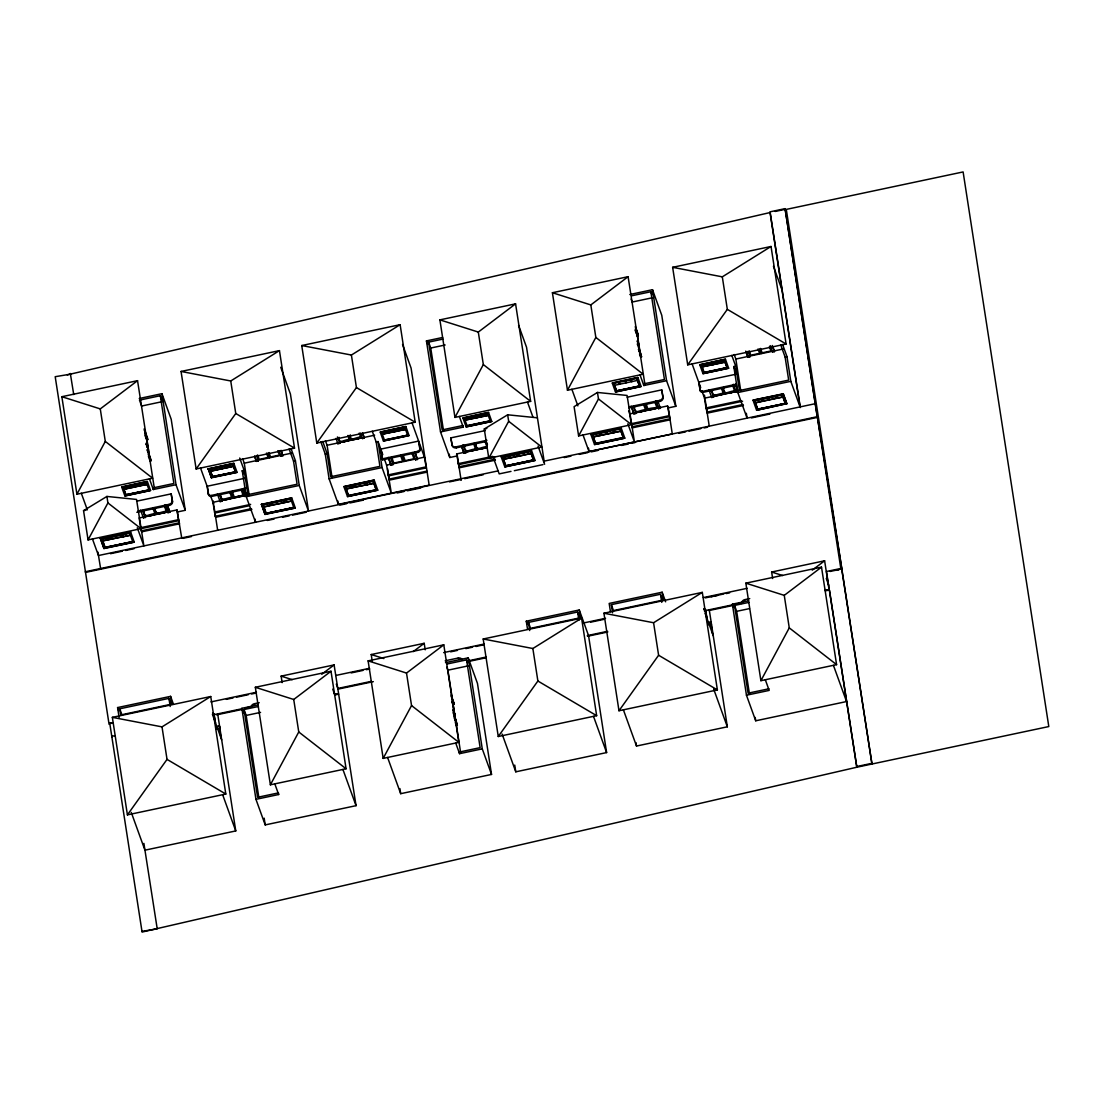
<?xml version="1.0" encoding="UTF-8"?>
<svg xmlns="http://www.w3.org/2000/svg" width="1104" height="1104" viewBox="0 0 1104 1104"><rect width="100%" height="100%" fill="white"/><g stroke="black" fill="none" stroke-linecap="round" stroke-linejoin="round"><path stroke-width="1.5" d="M105.294 441.421L152.614 478.198L76.921 494.233L105.294 441.421L100.271 408.908L137.545 380.673L154.408 488.741M181.718 537.896L176.985 509.924L139.145 517.942L140.65 527.698L141.698 531.824L179.538 523.807L178.848 520.66L88.058 539.911L107.916 502.941L106.909 496.441L136.523 499.436L143.879 545.914L137.296 527.753M454.958 417.409L483.331 364.582L478.308 332.069L515.582 303.848L530.638 401.373L454.958 417.409L439.889 319.87L515.582 303.848M270.383 784.806L298.756 731.98L293.733 699.481L331.007 671.246L346.076 768.77L270.383 784.806L255.328 687.281L331.007 671.246M508.668 421.3L541.788 447.051L488.796 458.27L508.668 421.3L507.661 414.8L537.262 417.795M595.843 337.424L643.163 374.215L567.47 390.25L595.843 337.424L590.819 304.925L628.093 276.69L644.971 384.744M383.171 758.393L411.544 705.566L406.52 673.067L443.794 644.833L458.864 742.357L383.171 758.393L368.115 660.868L443.794 644.833M669.41 416.677L578.62 435.928L598.478 398.958L597.471 392.458L627.072 395.453L632.261 427.841L670.1 419.824L667.547 405.941L635.38 412.758M760.904 680.685L789.263 627.872L784.254 595.36L821.514 567.125L836.584 664.649L760.904 680.685L745.835 583.16L821.514 567.125M196.126 468.979L235.759 413.489L230.736 380.977L279.45 350.617L294.52 448.141L196.126 468.979L181.056 371.455L279.45 350.617M316.793 443.063L356.426 387.559L351.403 355.046L400.131 324.686L415.187 422.211L316.793 443.063L301.737 345.538L400.131 324.686M127.415 814.876L167.035 759.386L162.012 726.874L210.74 696.514L225.809 794.038L127.415 814.876L112.346 717.352L210.74 696.514M687.709 364.844L727.329 309.355L722.306 276.842L771.034 246.482L786.103 344.006L687.709 364.844L672.64 267.32L771.034 246.482M498.263 736.52L537.883 681.016L532.859 648.517L581.587 618.157L596.657 715.682L498.263 736.52L483.193 638.995L581.587 618.157M618.985 710.755L658.605 655.252L653.582 622.739L702.31 592.379L717.379 689.903L618.985 710.755L603.916 613.231L702.31 592.379M321.761 674.268L334.112 664.912L356.04 805.672L265.208 824.909L255.949 799.337L241.886 708.313L258.101 704.876M413.213 651.622L424.198 643.301L425.206 649.814M812.268 570.161L824.619 560.791L829.145 590.06L825.364 590.861L824.909 589.633L829.145 590.06M88.058 539.911L83.545 510.655L106.909 496.441M488.796 458.27L484.283 429.014L507.661 414.8M597.471 392.458L574.094 406.672L578.62 435.928M382.288 458.864L417.823 451.315A2.87 2.415 -19.9 0 0 419.81 448.859L418.623 441.089L380.783 449.107L382.646 459.844L418.181 452.309A2.87 2.415 -19.9 0 0 420.169 449.852L418.982 442.069M67.206 374.863L770.178 212.52L800.303 407.569L790.809 381.335L787 356.661L782.57 344.42M320.836 441.862L325.266 454.103L327.157 453.689L330.731 476.762L379.928 466.343L376.16 441.959L372.283 431.25M800.069 406.907L769.943 211.858L785.068 208.656L840.931 569.264M775.215 211.444L785.317 209.305M109.075 724.307L55.2 376.699L70.573 374.146M76.921 494.233L61.852 396.709L137.545 380.673M567.47 390.25L552.414 292.726L628.093 276.69M139.242 398.503L161.957 393.686L171.203 419.272L185.265 510.296L177.703 511.897M629.804 294.52L652.505 289.703L661.765 315.275L675.827 406.3L668.265 407.9L667.547 405.941M161.915 400.145L160.315 395.715L139.49 400.131L141.629 406.024L162.44 401.621M631.654 295.803L650.863 291.732L651.94 294.685M461.127 480.35L457.346 455.897L449.77 457.511L440.524 431.926L426.448 340.901L442.676 337.465M440.524 431.926L463.225 427.124L462.976 425.495L442.152 429.911L428.6 342.13L443.008 339.08M653.002 297.638L632.192 302.041L631.115 299.087M428.6 342.13L430.739 348.036L445.147 344.986M637.118 334.236L638.071 334.029L638.319 335.657L637.367 335.851M146.818 439.847L147.757 439.64L147.508 438.012L144.182 428.835M146.777 440.261L145.217 435.956M147.95 447.851L146.515 443.518M638.498 343.868L637.463 340.998M148.322 449.59L146.17 443.173M638.871 345.607L637.298 340.777M638.843 346.035L637.408 341.702M640.016 353.611L638.581 349.292M638.457 349.306L641.576 356.785L640.637 356.992L639.533 353.929M148.253 454.517L151.027 460.768L150.075 460.975L148.419 456.38M380.218 431.981L405.858 426.544L409.06 435.556L383.419 440.993L380.259 432.257L405.858 426.544M612.265 382.936L637.905 377.499L641.107 386.51L615.466 391.948L612.306 383.198L637.905 377.499M121.702 486.919L147.343 481.482L150.558 490.493L124.904 495.931L121.744 487.181L147.343 481.482M208.214 468.772L233.855 463.349L237.07 472.36L211.416 477.784L208.214 468.772L211.416 477.784M699.784 364.651L725.438 359.214L728.64 368.225L703 373.663L699.826 364.913L725.438 359.214M208.256 469.048L233.855 463.349M381.722 432.437L404.851 427.538L407.569 435.169L384.44 440.068L381.749 432.644L404.851 427.538M123.22 487.375L146.335 482.476L149.054 490.107L125.939 495.006L123.22 487.375L125.939 495.006M636.898 378.493L613.769 383.392L616.487 391.023L639.616 386.124L636.925 378.686M123.248 487.582L146.211 482.586M209.719 469.241L232.847 464.342L235.566 471.974L212.451 476.873L209.76 469.435L232.847 464.342M701.302 365.107L724.417 360.208L727.136 367.839L704.021 372.738L701.33 365.314L724.417 360.208M340.667 441.752C362.471 434.12 337.341 448.528 339.094 437.336M352.01 439.337C373.828 431.719 348.698 446.126 350.437 434.935M257.632 454.945L259.205 459.361L268.037 457.498L266.464 453.082M268.99 452.543L270.563 456.959L279.395 455.083L277.808 450.68M325.445 440.731L327.088 445.271L374.642 435.197M242.618 458.643L244.26 463.183L291.815 453.109M734.188 354.508L735.83 359.048L783.385 348.974M382.522 434.176L387.987 433.016L387.532 431.416M393.99 431.926L400.366 430.394L399.745 428.669M336.058 438.343L337.852 443.753L339.742 443.339L339.618 442.538M360.608 433.058L362.443 438.536L364.348 438.136L362.554 432.727M637.436 380.425L614.624 385.296M254.734 456.766L256.39 461.362L258.281 460.961L258.157 460.147M279.146 450.68L280.996 456.159L282.886 455.745L281.092 450.349M702.103 366.845L725.121 362.264M745.752 351.113L747.96 357.227L749.864 356.827L749.74 356.012M770.247 345.621L772.565 352.024L774.456 351.624L772.676 346.214M210.588 471.146L233.386 466.316L210.422 471.298M462.921 417.878L488.575 412.454L491.777 421.466L466.136 426.889L462.962 418.154L488.575 412.454M701.965 366.956L724.9 361.974M464.439 418.333L487.554 413.434L490.273 421.066L467.158 425.965L464.467 418.54L487.43 413.558M126.035 494.689L148.833 489.859M616.487 391.023L639.616 386.124M125.897 494.799L149.054 490.107M616.46 390.816L639.575 385.917M726.915 367.591L704.117 372.421L701.482 365.148M212.41 476.666L235.538 471.767M376.16 441.959L378.051 441.559L382.771 454.613M727.108 367.632L704.021 372.738M149.426 478.819L153.304 489.527L176.019 484.711L185.265 510.296M255.01 519.018L255.521 522.261L246.261 496.69L242.245 470.69L244.136 470.29L247.903 494.661L297.1 484.242L293.526 461.168L289.096 448.928M639.989 374.822L643.867 385.531L666.568 380.728L675.827 406.3M746.332 413.255L747.091 418.14L737.831 392.555L733.815 366.556L735.706 366.155L739.473 390.54L788.67 380.107L785.11 357.034L780.68 344.793M211.375 477.521L237.07 472.36M83.545 510.655L86.057 510.117M627.182 397.205L661.738 389.878L663.118 397.495A3.74 3.146 -19.9 0 1 659.957 401.387L629.004 407.942M136.62 501.188L171.175 493.874L172.555 501.478A3.74 3.146 -19.9 0 1 169.395 505.384L136.827 512.284M244.978 478.239L207.124 486.257L208.339 494.026A2.87 2.415 -19.9 0 0 210.947 495.503L246.482 487.996M736.547 374.104L698.708 382.122L700.267 390.871A2.87 2.415 -19.9 0 0 702.875 392.362L736.727 385.199M484.283 429.014L486.809 428.476M485.636 441.628L456.325 447.838A3.74 3.146 -19.9 0 1 452.198 445.492L450.818 437.874L485.374 430.56M628.659 406.962L659.599 400.407A3.74 3.146 -19.9 0 0 662.759 396.502L661.738 389.878M138.097 510.945L169.036 504.39A3.74 3.146 -19.9 0 0 172.196 500.498L171.175 493.874M699.922 389.891A2.87 2.415 -19.9 0 0 702.517 391.382L736.368 384.22M208.311 493.916L208.697 495.006A2.87 2.415 -19.9 0 0 211.292 496.496L245.157 489.334M451.84 444.498A3.74 3.146 -19.9 0 0 455.966 446.858L486.919 440.303M403.057 454.82L405.154 460.672L413.986 458.795L411.889 452.944M234.31 497.214L243.128 495.241L234.31 497.214L232.226 491.363M656.908 407.514C632.758 409.681 666.223 412.689 654.838 401.773M146.183 515.885C168.194 508.489 141.643 523.434 144.1 510.034M157.541 513.484C179.552 506.087 152.987 521.033 155.443 507.633M222.967 499.615C244.964 492.232 218.413 507.178 220.869 493.778M636.746 411.902C658.743 404.506 632.192 419.451 634.648 406.051M714.536 395.494C736.547 388.097 709.982 403.043 712.439 389.643M725.894 393.079C747.891 385.682 721.34 400.642 723.796 387.242M386.593 465.157L424.433 457.153L426.296 467.889L388.456 475.893L386.593 465.157L384.413 459.14M247.489 494.992L212.948 502.306L215.308 516.299L215.666 517.279L251.864 509.606M633.958 413.048L629.708 413.959L628.604 410.936M701.785 390.637L704.518 398.171L737.431 391.202M635.725 412.827L658.426 408.011L656.107 401.621M713.515 396.419L736.216 391.603M388.222 457.415L390.995 465.074L392.886 464.674L392.762 463.859M413.172 452.792L415.587 459.857L417.478 459.457L415.145 452.53M140.608 510.241L143.382 517.886L145.273 517.486L145.148 516.672M165.076 504.68L167.974 512.67L169.864 512.27L167.532 505.342M217.378 493.971L220.151 501.616L222.042 501.216L221.918 500.402M242.438 490.024L244.743 496.414L246.647 496.013L246.523 495.199M631.157 406.244L633.931 413.903L635.821 413.503L635.697 412.689M655.638 400.697L658.536 408.687L660.427 408.287L660.302 407.473M708.961 389.836L711.721 397.495L713.612 397.095L713.488 396.281M733.429 384.289L736.327 392.279L738.217 391.879L735.443 384.233M325.266 454.103L329.089 478.791L382.067 467.558L391.327 493.143L388.456 475.893M246.261 496.69L299.239 485.47L308.499 511.042L290.421 394.018L280.733 367.259M737.831 392.555L790.809 381.335M466.813 451.219C488.824 443.822 462.272 458.767 464.729 445.367M478.17 448.804C500.181 441.407 473.616 456.352 476.072 442.966M495.379 460.161L459.181 467.82L456.628 453.937L487.14 447.479M465.791 452.129L486.878 447.672M461.789 447.092L464.011 453.22L465.902 452.806L465.778 452.005M388.097 474.913L425.951 466.895M140.65 527.698L178.503 519.68L178.848 520.66M214.452 512.063L250.649 504.39M629.956 415.587L631.212 423.715L669.052 415.697M704.518 398.171L706.022 407.928L740.577 400.614M214.811 513.043L249.352 505.729M706.022 407.928L706.381 408.908L742.578 401.249M343.896 486.491L374.173 480.074L377.775 490.176L347.498 496.593L343.937 486.754L374.173 480.074M590.93 434.452L621.207 428.035L624.809 438.15L594.532 444.553L590.971 434.714L621.207 428.035M100.367 538.435L130.645 532.018L134.246 542.133L103.969 548.55L100.367 538.435L103.969 548.55M261.441 504.321L291.718 497.904L295.32 508.006L265.043 514.423L261.441 504.321L265.043 514.423M753.011 400.186L783.288 393.769L786.848 403.609L756.613 410.288L753.011 400.186L783.329 394.045L786.89 403.885M100.409 538.711L130.645 532.018M261.482 504.583L291.718 497.904M345.4 486.947L373.166 481.068L376.271 489.79L348.519 495.668L345.4 486.947L348.519 495.668M345.442 487.14L373.166 481.068M101.885 538.89L129.637 533.011L132.756 541.747L105.004 547.625L101.913 539.097L129.499 533.122M262.945 504.776L290.697 498.898L293.816 507.619L266.064 513.498L262.987 504.97L290.697 498.898M620.186 429.028L592.462 435.114L595.553 443.629L623.305 437.75L620.186 429.028L623.277 437.557M754.529 400.642L782.281 394.763L785.399 403.484L757.648 409.363L754.556 400.849L782.281 394.763M141.34 530.845L179.193 522.827M458.132 463.694L492.688 456.366M631.902 426.862L669.742 418.844M388.953 479.15L426.806 471.132L427.165 472.112L389.312 480.13M458.491 464.674L494.689 457.001M215.308 516.299L251.505 508.627M706.381 408.908L706.877 412.165L743.075 404.492M366.804 484.573L366.086 482.614L366.804 484.615L360.083 486.215M367.025 484.753L373.801 483.317L346.311 488.962L352.935 487.554L352.217 485.594M102.782 540.905L109.406 539.511L108.689 537.538M115.948 536.006L116.651 537.965L123.275 536.572L122.572 534.598M123.496 536.696L130.272 535.261L102.769 540.863M277.628 504.045L284.349 502.444L283.631 500.485M284.57 502.582L291.29 500.981M620.821 431.236L593.331 436.922L620.765 431.071M761.65 399.22L762.367 401.194L768.977 399.786L768.274 397.813M291.346 501.133L263.911 506.957L270.466 505.384L269.762 503.424M501.202 456.766L531.479 450.363L535.081 460.465L504.818 466.882L501.257 457.042L531.479 450.363M743.434 405.485L707.236 413.144L706.877 412.165M502.72 457.235L530.472 451.357L533.591 460.078L505.839 465.957L502.748 457.429L505.798 465.75L533.591 460.078M458.836 466.84L495.034 459.167M502.748 457.429L530.472 451.357M503.617 459.25L510.241 457.843L509.524 455.869L510.227 457.801M510.462 457.967L517.183 456.366L516.465 454.406M517.39 456.504L524.331 455.027M523.724 452.875L524.428 454.834L531.121 453.592M531.107 453.551L503.617 459.209M348.491 495.475L376.271 489.79M132.535 541.484L105.004 547.625M266.064 513.498L293.595 507.371M623.084 437.501L595.649 443.311L592.627 434.948M266.036 513.291L293.816 507.619M785.358 403.291L757.648 409.363M103.928 548.274L134.246 542.133M265.001 514.147L295.32 508.006M786.848 403.609L756.613 410.288M329.089 478.791L338.348 504.362L429.166 485.125L411.088 368.087L402.546 344.476M582.995 434.907L589.025 451.55L672.281 433.913L668.265 407.9M498.18 470.87L98.463 555.533L92.432 538.89M543.72 461.224L815.207 403.705L815.456 404.354M110.51 553.697L122.309 551.186M125.69 550.482L134.122 548.688M183.029 538.324L191.461 536.544M267.361 520.467L274.109 519.032M282.541 517.252L289.276 515.816M292.657 515.113L306.153 512.242M339.88 505.108L346.628 503.672M349.996 502.955L363.492 500.098M397.219 492.95L403.967 491.528M407.335 490.811L420.831 487.954M449.507 481.882L461.306 479.384M464.687 478.667L483.235 474.734M564.185 457.58L570.934 456.159M579.365 454.365L587.797 452.585M591.178 451.867L597.926 450.446M621.538 445.436L628.286 444.015M631.654 443.297L635.021 442.58M678.877 433.292L685.625 431.857M688.993 431.153L700.805 428.642M704.173 427.938L707.554 427.22M751.396 417.933L769.957 414M510.986 471.394L499.201 473.892L493.184 457.249M514.34 470.69L542.933 464.632M817.457 417.367L817.222 416.705L85.339 571.748L85.574 572.396L817.457 417.367L841.869 569.071L841.593 568.312L826.454 571.513L856.828 767.225L1048.8 726.556L963.116 171.934L786.283 209.401L871.967 764.023L841.593 568.312M119.122 717.448L117.59 707.567L170.582 696.348L173.466 704.338M665.629 601.804L662.152 592.213L609.173 603.433L610.443 611.671M527.546 629.321L526.291 621.193L579.269 609.974L588.529 635.545L606.607 752.583L515.789 771.82L502.113 734.05M372.214 661.034L371.206 654.534L424.198 643.301M120.764 715.392L119.743 708.796L168.94 698.377L170.54 702.806M529.685 630.55L528.43 622.421L577.627 612.002L579.227 616.418M612.582 612.899L611.312 604.661L660.509 594.242L661.765 602.37M772.648 578.524L771.641 572.024L824.619 560.791M282.141 682.631L281.134 676.131L334.112 664.912M171.079 704.269L121.882 714.702L119.743 708.796M579.766 617.895L530.569 628.314L528.43 622.421M662.648 600.148L613.451 610.567L611.312 604.661M829.49 590.281L856.828 767.225L142.085 932.066L109.765 723.341L113.132 722.623M210.947 701.909L256.473 692.263M335.726 675.469L369.454 668.32M443.656 652.602L484.132 644.032M583.616 622.96L605.544 618.309M703.345 597.595L747.201 588.308M113.367 723.286L109.765 723.341M226.348 699.343L233.096 697.921M236.477 697.204L248.276 694.706M251.643 693.988L255.024 693.271M351.141 672.916L362.954 670.418M366.321 669.7L369.688 668.983M450.639 651.829L457.387 650.408M465.819 648.614L472.553 647.192M475.934 646.475L484.366 644.695M590.599 622.187L604.095 619.33M705.277 597.899L723.824 593.966M830.056 571.458L838.46 569.678M711.086 596.781L717.835 595.346M726.266 593.566L729.634 592.848M835.866 570.34L839.247 569.623M445.188 660.785L458.229 658.025A3.74 3.146 -19.9 0 1 462.093 659.599M445.505 662.648L468.206 657.846L477.466 683.417L491.528 774.442L400.697 793.679L387.601 757.482M749.726 598.589L744.827 599.624A3.74 3.146 -19.9 0 0 741.681 603.515M259.205 702.696L254.32 703.731A3.74 3.146 -19.9 0 0 251.132 707.222M447.355 663.946L466.564 659.875L467.641 662.828M833.437 665.353L846.547 701.551L755.716 720.788L746.456 695.216L732.394 604.192L748.609 600.755M115.12 735.637L111.711 736.354L111.959 737.003M212.865 714.923L241.541 708.851M244.909 708.133L251.657 706.712M337.672 688.482L371.399 681.347M469.228 660.62L486.091 657.046M587.287 635.614L607.517 631.322M704.311 610.816L742.454 602.743M216.481 714.868L241.776 709.513M337.907 689.144L373.331 681.637M469.462 661.282L486.326 657.708M587.521 636.263L607.766 631.985M708.947 610.54L734.257 605.185M768.908 688.786L748.098 693.188L734.533 605.42L748.954 602.37M255.949 799.337L278.663 794.521L278.401 792.893L257.591 797.309L244.025 709.527L258.446 706.477M446.816 667.23L447.893 670.183L468.703 665.767M734.533 605.42L736.672 611.326L749.478 608.608M244.025 709.527L246.164 715.433L260.572 712.384M216.039 726.625L219.337 725.921L219.682 726.915M707.609 622.49L710.907 621.8L711.266 622.78M216.191 728.888L219.475 728.198L219.834 729.178L219.337 725.921M707.761 624.754L711.059 624.064L711.404 625.043L710.907 621.8M452.888 702.82L453.841 702.613L454.089 704.242L453.137 704.449M454.641 714.191L453.068 709.361M455.786 722.195L454.227 717.904M456.311 723.92L457.097 723.755L457.346 725.369L456.407 725.576L455.303 722.513M455.69 742.964L459.568 753.673L482.269 748.871L491.528 774.442M746.456 695.216L769.171 690.414L765.293 679.691M217.681 713.902L235.759 830.939L144.941 850.177L131.266 812.406M623.401 709.844L636.511 746.042L727.329 726.805L709.251 609.781M856.594 766.576L871.732 763.361M141.85 931.403L157.223 928.85L143.893 843.387M785.11 357.034L787 356.661M293.526 461.168L295.43 460.782L299.239 485.47M702.517 391.382L702.986 392.348M334.402 693.74L338.638 694.168L334.843 694.968L332.732 689.131M672.64 267.32L722.306 276.842M301.737 345.538L351.403 355.046M181.056 371.455L230.736 380.977M603.916 613.231L653.582 622.739M483.193 638.995L532.859 648.517M112.346 717.352L162.012 726.874M552.414 292.726L590.819 304.925M439.889 319.87L478.308 332.069M771.641 572.024L782.708 575.529M745.835 583.16L784.254 595.36M61.852 396.709L100.271 408.908M371.206 654.534L383.861 658.55M368.115 660.868L406.52 673.067M281.134 676.131L292.201 679.65M255.328 687.281L293.733 699.481M727.329 309.355L786.103 344.006M356.426 387.559L415.187 422.211M658.605 655.252L717.379 689.903M235.759 413.489L294.52 448.141M537.883 681.016L596.657 715.682M167.035 759.386L225.809 794.038M598.478 398.958L631.598 424.709L631.212 423.715M483.331 364.582L530.638 401.373M789.263 627.872L836.584 664.649M411.544 705.566L458.864 742.357M107.916 502.941L141.036 528.692M298.756 731.98L346.076 768.77M773.449 266.271L781.991 289.883M772.248 345.497L774.456 351.624M769.391 346.546L770.965 350.962L762.133 352.825L760.559 348.409M782.143 394.873L785.179 403.236M759.373 348.947L761.084 353.611M775.519 396.281L776.236 398.254L782.915 397.012L755.481 402.822L762.05 401.249L761.332 399.289M758.034 348.947L759.607 353.363L750.775 355.226L749.202 350.824M768.591 397.744L769.295 399.717L775.919 398.309L775.215 396.35M748.015 351.362L749.864 356.827M746.18 351.831L747.96 357.227M826.275 578.468L828.704 585.175M754.708 400.642L757.744 409.046L785.399 403.484M731.828 355.447L735.706 366.155M733.815 366.556L735.995 372.6M736.423 386.469L737.541 389.533M724.293 360.318L727.136 367.839M732.628 385.365L734.726 391.216M719.435 363.175L718.828 361.477M718.511 361.505L719.118 363.202M722.554 387.614L724.845 393.866M713.653 364.403L713.046 362.705M712.729 362.774L713.557 364.596M721.271 387.766L723.368 393.617M706.132 364.127L706.753 365.866M711.307 390.692L713.612 397.095M692.084 363.851L700.695 387.628M662.759 396.502L663.118 397.495M635.297 326.384L638.071 334.029M635.421 327.667L638.319 335.657M635.214 329.434L637.463 336.251L635.255 330.538M659.599 400.407L659.957 401.387M732.394 604.192L733.553 607.393M637.284 343.965L641.327 355.157M657.653 400.642L660.427 408.287M638.816 349.14L641.576 356.785M654.851 401.884L656.921 407.624M646.006 403.65L648.103 409.487M636.76 378.603L639.395 385.862M644.764 404.023L647.054 410.274M643.48 404.174L645.578 410.026M630.977 379.79L631.585 381.487M625.513 380.949L626.134 382.674M625.195 381.059L625.816 382.743M633.406 406.424L635.821 413.503M703.786 608.566A2.87 2.415 -19.9 0 1 705.539 609.988L707.098 618.737M631.585 406.962L633.931 413.903M705.097 613.189L713.267 635.78M618.599 382.412L619.22 384.137M613.962 383.433L616.584 390.706M627.859 423.77L634.427 441.931L631.723 424.433M713.667 689.034L727.329 726.805M613.438 430.546L614.045 432.713M613.12 430.615L613.824 432.533M606.496 432.009L607.117 434.176M606.179 432.078L606.896 434.051M661.048 595.718L662.11 598.672M599.555 433.486L600.272 435.445M599.251 433.555L599.955 435.514M571.872 389.27L577.875 405.872M518.563 325.211L526.539 347.249L544.355 462.576M527.464 401.994L533.039 417.367M538.048 446.113L544.617 464.273M530.334 451.426L533.37 459.83L505.839 465.957M524.11 454.903L523.406 452.93M516.782 454.337L517.5 456.311M509.841 455.814L510.559 457.774M593.51 716.372L606.607 752.583M482.779 414.538L483.29 416.429M483.069 416.305L482.462 414.607M486.284 441.614L487.444 444.802M476.183 415.891L476.79 417.629M476.031 416.098L476.693 417.823M484.904 441.089L487.002 446.941M470.401 417.16L471.022 418.858M474.83 443.339L477.121 449.59M473.561 443.491L475.645 449.342M459.347 416.415L463.225 427.124M426.448 340.901L427.607 344.103M463.004 444.815L465.902 452.806M526.291 621.193L527.45 624.395M461.665 446.278L464.011 453.22M455.966 446.858L456.325 447.838M450.818 437.874L452.198 445.492M456.628 453.937L457.346 455.897M412.013 422.818L425.15 459.112M419.81 448.762L420.169 449.742M417.712 451.357L418.057 452.336M414.718 451.812L417.478 459.457M400.062 428.642L400.683 430.339L405.389 429.511L382.522 434.134M393.479 430.036L394.087 431.733M393.162 430.105L393.769 431.802L388.304 432.961L387.697 431.264M401.815 455.193L404.105 461.458M400.531 455.359L402.629 461.196L393.797 463.073L391.713 457.222M390.457 457.594L392.886 464.674M388.649 458.132L390.995 465.074M458.229 658.025L458.574 659.005M362.678 433.541L364.348 438.136M359.269 433.058L360.842 437.474M451.067 694.968L453.841 702.613M451.191 696.251L454.089 704.242M373.028 481.178L376.064 489.541M452.143 701.219L456.062 722.292M452.185 701.965L453.233 704.835L452.06 701.992M453.178 710.286L454.738 714.592L453.054 710.314M453.054 712.563L457.097 723.755M454.034 716.192L457.346 725.369M367.121 484.546L366.404 482.586M349.25 435.473L350.975 440.123M347.912 435.459L349.499 439.875M359.476 484.049L360.18 486.022M359.159 484.118L359.863 486.091L353.239 487.444L352.535 485.525M337.424 436.949L339.742 443.339M322.727 441.448L327.157 453.689M291.001 448.541L295.43 460.782M281.216 451.163L282.886 455.745M267.803 453.082L269.514 457.746M283.949 500.416L284.666 502.375M277.007 501.878L277.725 503.852M276.704 501.947L277.408 503.921L270.784 505.315L270.08 503.355M256.445 455.497L258.281 460.961M254.61 455.966L256.39 461.362M336.306 684.094L337.948 688.634M263.138 504.818L266.161 513.181M239.706 458.036L244.136 470.29M242.245 470.69L243.335 473.699M244.301 489.072L245.957 493.667M243.874 488.354L246.647 496.013M242.328 489.334L244.646 495.737L221.945 500.54L219.627 494.15M232.723 464.453L235.345 471.712M342.93 769.474L356.04 805.672M241.058 489.5L243.142 495.351M227.258 465.612L227.769 467.503M227.093 465.764L227.548 467.365M230.971 491.749L233.275 498.001M221.476 466.84L222.083 468.524M221.145 466.868L221.766 468.593M229.701 491.901L231.799 497.752M214.88 468.234L215.39 470.125M214.562 468.262L215.17 469.945M219.724 494.827L222.042 501.216M209.912 469.283L212.548 476.555L235.566 471.974M211.057 495.489L211.416 496.469M200.514 467.972L207.483 487.237L208.67 494.909M210.754 496.276L213.652 504.28L213.127 500.912M172.196 500.498L172.555 501.478M274.786 783.812L278.663 794.521M144.293 430.049L147.757 439.64M144.9 433.624L146.57 438.219M145.231 435.017L146.97 439.806L149.992 459.319M169.036 504.39L169.395 505.384M146.335 444.25L148.405 449.99L146.211 444.277M241.886 708.313L243.625 713.101M147.301 449.563L150.779 459.154M147.149 450.059L151.027 460.768M167.104 504.625L169.864 512.27M165.559 505.604L167.877 511.994L145.162 516.81L142.844 510.407M164.275 505.756L166.373 511.607M154.201 508.006L156.492 514.271M152.918 508.171L155.015 514.009M140.746 483.745L141.353 485.443L146.873 484.449L124.076 489.279L128.671 488.134L128.05 486.395M140.415 483.773L141.036 485.512L135.571 486.671L134.95 484.932M135.254 486.726L134.771 484.918M142.954 511.097L145.273 517.486M212.617 712.811A2.87 2.415 -19.9 0 1 213.955 714.122L215.528 722.872M212.41 714.274L221.697 739.915M222.663 794.742L235.759 830.939M123.593 536.503L122.889 534.529M109.006 537.469L109.724 539.442L116.348 538.034L115.63 536.075M102.065 538.945L105.101 547.308L132.756 541.747M81.31 493.253L87.326 509.855M100.712 569.195L97.939 552.138M117.59 707.567L118.749 710.769M705.898 610.967L705.911 611.078A2.87 2.415 -19.9 0 0 703.731 609.491M214.342 715.199L214.314 715.102A2.87 2.415 -19.9 0 0 213.665 714.191M785.068 208.656L817.222 416.705M772.441 351.21L772.565 352.024M735.83 359.048L740.825 391.34M736.202 391.465L736.327 392.279M728.64 368.225L703 373.663M707.057 365.755L706.45 364.099M711.597 396.681L711.721 397.495M755.191 717.421L755.716 720.788M704.449 395.094L704.973 398.461M705.221 400.145L709.251 426.158M736.672 611.326L749.45 694.03M699.053 383.102L700.24 390.775M711.059 624.064L712.563 633.82M705.566 610.084L706.753 617.757M652.505 289.703L666.568 380.728M650.863 291.732L664.429 379.5L643.604 383.916L643.867 385.531M658.398 407.873L658.536 408.687M637.532 335.823L640.541 355.322M641.107 386.51L615.466 391.948M631.819 381.653L631.295 379.762M662.152 592.213L663.407 600.341M624.809 438.15L594.532 444.553M635.987 742.647L636.511 746.042M588.501 448.155L589.025 451.55M579.269 609.974L580.538 618.199M577.627 612.002L578.896 620.241M535.081 460.465L504.818 466.882M491.777 421.466L466.136 426.889M490.273 421.066L467.158 425.965M490.066 420.817L467.24 425.606M470.69 418.885L470.083 417.229M514.74 765.072L515.789 771.82M449.259 454.13L449.77 457.511M430.739 348.036L443.518 430.739M468.206 657.846L482.269 748.871M466.564 659.875L480.13 747.643L459.305 752.059L459.568 753.673M415.463 459.043L415.587 459.857M447.893 670.183L460.672 752.887M409.06 435.556L383.419 440.993M407.569 435.169L384.44 440.068M387.559 468.758L389.063 478.501M381.142 450.087L382.646 459.844M378.051 441.559L382.067 467.558M377.775 490.176L347.498 496.593M362.443 438.536L362.319 437.722L337.727 442.939L337.852 443.753M399.91 788.601L400.697 793.679M337.824 500.968L338.348 504.362M327.088 445.271L332.069 477.563M280.871 455.345L280.996 456.159M244.26 463.183L249.242 495.475M244.619 495.599L244.743 496.414M220.027 500.816L220.151 501.616M264.173 818.161L265.208 824.909M213.9 505.908L217.667 530.279M246.164 715.433L258.943 798.151M219.475 728.198L220.979 737.941M213.983 714.219L215.17 721.892M161.957 393.686L176.019 484.711M160.315 395.715L173.866 483.483L153.056 487.899L153.304 489.527M176.985 509.924L178.503 519.68M167.849 511.856L167.974 512.67M150.558 490.493L124.904 495.931M143.244 517.072L143.382 517.886M170.582 696.348L171.838 704.476M168.94 698.377L170.195 706.505M135.475 486.864L128.975 488.065L128.368 486.367M70.339 373.483L73.733 394.556M251.767 706.946A3.74 3.146 -19.9 0 1 252.25 706.174M254.21 704.849A3.74 3.146 -19.9 0 1 254.679 704.711M460.892 659.185A3.74 3.146 -19.9 0 1 461.651 659.612M742.123 603.239A3.74 3.146 -19.9 0 1 742.495 602.439M743.834 601.142A3.74 3.146 -19.9 0 1 744.717 600.728M488.092 415.366L465.239 420.086L488.106 415.408M619.537 384.04L618.916 382.343L619.537 384.04"/></g></svg>
